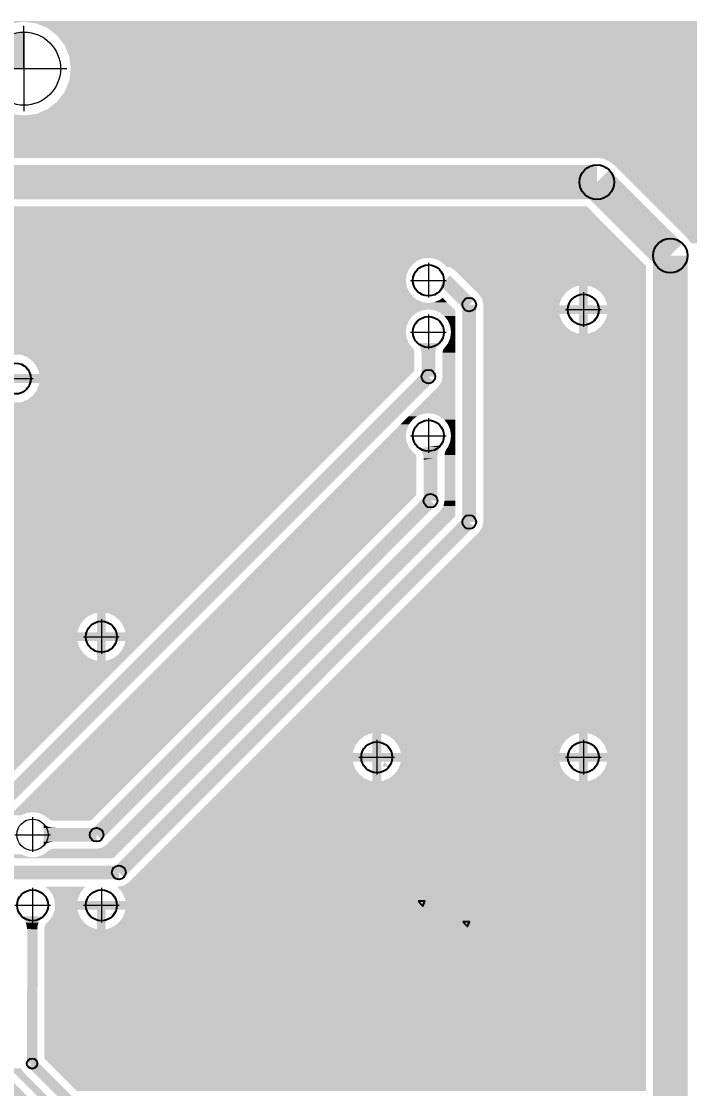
# Model space of a CAD drawing. Header units: millimetres. Extents: x -3633 to 871, y -630 to 261.
# Drawn here: x -1186.4 to -1147.4, y 140.4 to 202.7 of the extents above; entities that cross this region are included whole.
import ezdxf

# ---------------------------------------------------------------- set-up
doc = ezdxf.new("R2010")
doc.units = ezdxf.units.MM
for name, color, linetype in [('DRILL', 7, 'Continuous'), ('DRILL GOST', 7, 'Continuous'), ('TOP_LAYER', 7, 'Continuous'), ('TOP_PASTE', 8, 'Continuous')]:
    doc.layers.add(name, color=color, linetype=linetype)
doc.layers.add('Размерные линии', color=7, linetype='Continuous', lineweight=15)
doc.styles.add('Main', font='isocpeur.ttf', dxfattribs={"height": 3})
doc.dimstyles.new('ISO-25', dxfattribs={"dimtxt": 3, "dimasz": 4, "dimexe": 1.25, "dimexo": 0.625, "dimtad": 1, "dimtoh": 1, "dimtxsty": 'Main', "dimcen": 2.5, "dimadec": 0, "dimazin": 0, "dimtfac": 1, "dimtmove": 0, "dimatfit": 3, "dimfxl": 1, "dimarcsym": 0})

# ---------------------------------------------------------------- blocks, each defined once
blk = doc.blocks.new('ROUND_26')
blk.add_circle((0, 0), 0.0177)
blk = doc.blocks.new('ROUND_3')
blk.add_circle((0, 0), 0.0197)
blk = doc.blocks.new('ROUND_2')
blk.add_circle((0, 0), 0.00787)
blk = doc.blocks.new('ROUND_4')
blk.add_circle((0, 0), 0.00591)
blk = doc.blocks.new('*D87')
at = {"layer": 'Defpoints', "color": 0, "transparency": 16777216}
for p in [(-1309.886, 239.974), (-1309.886, 120.364), (-1089.037, 120.364)]:
    blk.add_point(p, dxfattribs=at)
at = {"layer": 'Размерные линии', "color": 0, "lineweight": -2, "transparency": 16777216}
for p, q in [((-1309.886, 120.989), (-1309.886, 241.224)), ((-1089.037, 120.989), (-1089.037, 241.224)), ((-1093.037, 239.974), (-1305.886, 239.974))]:
    blk.add_line(p, q, dxfattribs=at)
at = {"layer": 'Размерные линии', "color": 0, "transparency": 16777216}
for points in [[(-1305.886, 240.64), (-1305.886, 239.307), (-1309.886, 239.974)], [(-1093.037, 240.64), (-1093.037, 239.307), (-1089.037, 239.974)]]:
    blk.add_solid(points, dxfattribs=at)
at = {"layer": 'Размерные линии', "color": 0, "transparency": 16777216, "insert": (-1199.462, 242.099), "char_height": 3, "attachment_point": 5, "style": 'Main'}
blk.add_mtext('%%C110{\\H0.58x;\\S^ -0,9;}', dxfattribs=at)

msp = doc.modelspace()

# ---------------------------------------------------------------- hatches: boundary and pattern name
h = msp.add_hatch(color=256)
h.dxf.hatch_style = 1
h.paths.add_polyline_path([(-1233.402, 64.09), (-1233.519, 63.803), (-1233.122, 63.808)])
h.paths.add_polyline_path([(-1230.139, 63.76), (-1230.417, 64.053), (-1230.533, 63.76)])
h.paths.add_polyline_path([(-1230.442, 66.506), (-1230.442, 66.487), (-1230.166, 66.209), (-1230.049, 66.487)])
h.paths.add_polyline_path([(-1227.247, 66.234), (-1227.665, 66.234), (-1227.383, 65.951)])
h.paths.add_polyline_path([(-1218.729, 67.018), (-1219.377, 67.717), (-1219.731, 66.985)])
h.paths.add_polyline_path([(-1233.291, 29.039), (-1234.021, 28.374), (-1233.291, 28.031)])
h.paths.add_polyline_path([(-1193.249, 18.254), (-1193.265, 17.863), (-1192.968, 17.984)])
h.paths.add_polyline_path([(-1191.229, 20.274), (-1190.956, 19.993), (-1190.828, 20.289)])
h.paths.add_polyline_path([(-1191.229, 59.689), (-1190.838, 59.682), (-1190.957, 59.982)])
h.paths.add_polyline_path([(-1201.227, 65.626), (-1200.937, 65.918), (-1201.244, 66.022)])
h.paths.add_polyline_path([(-1170.468, 65.638), (-1170.269, 65.852), (-1170.556, 65.857)])
h.paths.add_polyline_path([(-1173.277, 65.453), (-1173.047, 65.647), (-1173.345, 65.663)])
h.paths.add_polyline_path([(-1195.632, 85.942), (-1195.552, 85.721), (-1195.341, 85.931)])
h.paths.add_polyline_path([(-1169.982, 100.828), (-1170.057, 101.05), (-1170.269, 100.83)])
h.paths.add_polyline_path([(-1173.047, 100.578), (-1172.752, 100.574), (-1172.844, 100.792)])
h.paths.add_polyline_path([(-1188.153, 115.26), (-1187.946, 115.477), (-1188.239, 115.477)])
h.paths.add_polyline_path([(-1185.991, 116.135), (-1185.797, 116.358), (-1186.087, 116.358)])
h.paths.add_polyline_path([(-1195.129, 112.223), (-1195.341, 112.013), (-1195.042, 112.005)])
h.paths.add_polyline_path([(-1197.795, 114.758), (-1197.795, 114.467), (-1197.577, 114.683)])
h.paths.add_polyline_path([(-1204.613, 114.467), (-1204.829, 114.258), (-1204.599, 114.17)])
h.paths.add_polyline_path([(-1209.875, 119.434), (-1209.783, 119.217), (-1209.577, 119.43)])
h.paths.add_polyline_path([(-1202.754, 121.81), (-1202.474, 121.935), (-1202.752, 122.208)])
h.paths.add_polyline_path([(-1197.739, 130.105), (-1198.026, 130.376), (-1198.045, 129.979)])
h.paths.add_polyline_path([(-1190.037, 135.321), (-1190.324, 135.202), (-1190.038, 134.921)])
h.paths.add_polyline_path([(-1175.897, 134.921), (-1175.915, 134.532), (-1175.611, 134.647)])
h.paths.add_polyline_path([(-1177.96, 136.646), (-1177.971, 136.253), (-1177.668, 136.38)])
h.paths.add_polyline_path([(-1179.402, 139.71), (-1179.685, 139.972), (-1179.699, 139.582)])
h.paths.add_polyline_path([(-1188.43, 139.972), (-1188.43, 140.387), (-1188.728, 140.225)])
h.paths.add_polyline_path([(-1162.248, 164.521), (-1162.149, 164.016), (-1161.785, 164.373)])
h.paths.add_polyline_path([(-1160.278, 162.686), (-1160.395, 162.98), (-1160.673, 162.699)])
h.paths.add_polyline_path([(-1164.961, 159.184), (-1165.239, 159.467), (-1165.357, 159.178)])
h.paths.add_polyline_path([(-1160.275, 150.145), (-1160.673, 150.145), (-1160.395, 149.864)])
h.paths.add_polyline_path([(-1162.872, 151.339), (-1163.27, 151.336), (-1162.991, 151.053)])
h.paths.add_polyline_path([(-1164.681, 154.413), (-1164.564, 154.698), (-1164.961, 154.696)])
h.paths.add_polyline_path([(-1185.797, 145.657), (-1185.624, 145.48), (-1185.534, 145.676)])
h.paths.add_polyline_path([(-1188.455, 146.769), (-1188.704, 146.769), (-1188.529, 146.594)])
h.paths.add_polyline_path([(-1153.313, 170.77), (-1153.301, 169.77), (-1152.594, 170.463)])
h.paths.add_polyline_path([(-1214.786, 168.798), (-1214.767, 170.779), (-1217.643, 168.105)])
h.paths.add_polyline_path([(-1214.756, 147.746), (-1215.486, 148.04), (-1215.486, 147.043)])
at = {"layer": 'DRILL GOST', "lineweight": 0}
h = msp.add_hatch(color=256, dxfattribs=at)
h.dxf.hatch_style = 1
h.paths.add_polyline_path([(-1188.395, 199.893), (-1186.263, 199.893), (-1186.263, 202.026, 0.414214)])

# ---------------------------------------------------------------- linework, layer by layer
at = {"elevation": 0}
for points in [[(-1163.27, 151.336), (-1162.991, 151.053), (-1162.872, 151.339), (-1163.27, 151.336)], [(-1160.673, 150.145), (-1160.395, 149.864), (-1160.275, 150.145), (-1160.673, 150.145)]]:
    msp.add_lwpolyline(points, dxfattribs=at)
at = {"layer": 'DRILL', "lineweight": 0}
for p, q in [((-1186.263, 202.026), (-1186.263, 197.411)), ((-1186.263, 200.806), (-1186.263, 198.951)), ((-1188.681, 199.893), (-1183.759, 199.893)), ((-1187.162, 199.893), (-1185.343, 199.893)), ((-1186.263, 199.893), (-1184.13, 199.893)), ((-1162.669, 188.562), (-1162.669, 186.54)), ((-1163.711, 187.543), (-1161.628, 187.543)), ((-1153.634, 186.857), (-1153.634, 184.835)), ((-1162.669, 185.552), (-1162.669, 183.53)), ((-1154.675, 185.838), (-1152.592, 185.838)), ((-1163.711, 184.533), (-1161.628, 184.533)), ((-1187.805, 181.822), (-1185.722, 181.822)), ((-1162.669, 179.502), (-1162.669, 177.48)), ((-1163.711, 178.483), (-1161.628, 178.483)), ((-1181.744, 167.782), (-1181.744, 165.761)), ((-1182.786, 166.763), (-1180.703, 166.763)), ((-1165.681, 160.755), (-1165.681, 158.733)), ((-1153.634, 160.755), (-1153.634, 158.733)), ((-1166.723, 159.735), (-1164.64, 159.735)), ((-1154.675, 159.735), (-1152.592, 159.735))]:
    msp.add_line(p, q, dxfattribs=at)
at = {"layer": 'DRILL GOST', "lineweight": 0}
for p, q in [((-1186.263, 199.893), (-1186.263, 202.397)), ((-1185.76, 156.237), (-1185.76, 154.215)), ((-1186.801, 155.218), (-1184.718, 155.218)), ((-1185.76, 152.121), (-1185.76, 150.099)), ((-1181.744, 152.121), (-1181.744, 150.099)), ((-1186.801, 151.102), (-1184.718, 151.102)), ((-1182.786, 151.102), (-1180.703, 151.102))]:
    msp.add_line(p, q, dxfattribs=at)
for centre, radius in [((-1186.263, 199.893), 2.133), ((-1162.669, 187.543), 0.911), ((-1153.634, 185.838), 0.911), ((-1162.669, 184.533), 0.911), ((-1186.764, 181.822), 0.911), ((-1162.669, 178.483), 0.911), ((-1181.744, 166.763), 0.911), ((-1165.681, 159.735), 0.911), ((-1153.634, 159.735), 0.911), ((-1185.76, 155.218), 0.911), ((-1181.744, 151.102), 0.911)]:
    msp.add_circle(centre, radius, dxfattribs=at)
at = {"layer": 'TOP_LAYER', "elevation": 0}
for points, const_width in [([(-1197.807, 193.273), (-1152.845, 193.273)], 2.008), ([(-1152.845, 193.273), (-1148.56, 188.988)], 2.008), ([(-1148.56, 71.383), (-1148.56, 188.988)], 2.008), ([(-1161.7, 187.543), (-1160.29, 186.133)], 0.803), ([(-1160.29, 173.455), (-1160.29, 186.133)], 0.803), ([(-1162.669, 181.931), (-1162.669, 183.887)], 0.803), ([(-1195.123, 149.477), (-1162.669, 181.931)], 0.803), ([(-1162.547, 174.696), (-1162.547, 177.761)], 0.803), ([(-1182.025, 155.218), (-1162.547, 174.696)], 0.803), ([(-1180.728, 153.017), (-1160.29, 173.455)], 0.803), ([(-1185.115, 155.218), (-1182.025, 155.218)], 0.803), ([(-1189.134, 153.017), (-1180.728, 153.017)], 0.803), ([(-1185.79, 141.874), (-1185.76, 150.456)], 0.602), ([(-1185.79, 141.874), (-1169.98, 126.064)], 0.602), ([(-1188.125, 141.605), (-1172.785, 126.266)], 0.602)]:
    msp.add_lwpolyline(points, dxfattribs=dict(at, const_width=const_width))
at = {"layer": 'TOP_LAYER'}
for points in [[(-1163.258, 183.84), (-1163.302, 183.887), (-1162.081, 183.84), (-1162.037, 183.887)], [(-1163.219, 183.787), (-1163.258, 183.84), (-1162.12, 183.787), (-1162.081, 183.84)], [(-1163.184, 183.729), (-1163.219, 183.787), (-1162.155, 183.729), (-1162.12, 183.787)], [(-1163.154, 183.666), (-1163.184, 183.729), (-1162.185, 183.666), (-1162.155, 183.729)], [(-1163.129, 183.598), (-1163.154, 183.666), (-1162.21, 183.598), (-1162.185, 183.666)], [(-1163.108, 183.525), (-1163.129, 183.598), (-1162.231, 183.525), (-1162.21, 183.598)], [(-1163.092, 183.446), (-1163.108, 183.525), (-1162.247, 183.446), (-1162.231, 183.525)], [(-1163.08, 183.363), (-1163.092, 183.446), (-1162.259, 183.363), (-1162.247, 183.446)], [(-1163.073, 183.275), (-1163.08, 183.363), (-1162.265, 183.275), (-1162.259, 183.363)], [(-1163.071, 183.181), (-1163.073, 183.275), (-1162.268, 183.181), (-1162.265, 183.275)], [(-1163.209, 177.758), (-1163.188, 177.761), (-1162.054, 177.758), (-1162.052, 177.761)], [(-1163.159, 177.717), (-1163.209, 177.758), (-1162.069, 177.717), (-1162.054, 177.758)], [(-1163.188, 177.761), (-1162.743, 177.822), (-1162.052, 177.761), (-1162.024, 177.822)], [(-1163.14, 177.696), (-1163.159, 177.717), (-1162.077, 177.696), (-1162.069, 177.717)], [(-1163.115, 177.669), (-1163.14, 177.696), (-1162.085, 177.669), (-1162.077, 177.696)], [(-1163.083, 177.625), (-1163.115, 177.669), (-1162.098, 177.625), (-1162.085, 177.669)], [(-1163.076, 177.616), (-1163.083, 177.625), (-1162.1, 177.616), (-1162.098, 177.625)], [(-1163.042, 177.557), (-1163.076, 177.616), (-1162.114, 177.557), (-1162.1, 177.616)], [(-1163.04, 177.551), (-1163.042, 177.557), (-1162.115, 177.551), (-1162.114, 177.557)], [(-1163.014, 177.492), (-1163.04, 177.551), (-1162.125, 177.492), (-1162.115, 177.551)], [(-1163.007, 177.471), (-1163.014, 177.492), (-1162.129, 177.471), (-1162.125, 177.492)], [(-1162.99, 177.422), (-1163.007, 177.471), (-1162.134, 177.422), (-1162.129, 177.471)], [(-1162.982, 177.387), (-1162.99, 177.422), (-1162.138, 177.387), (-1162.134, 177.422)], [(-1162.972, 177.345), (-1162.982, 177.387), (-1162.14, 177.345), (-1162.138, 177.387)], [(-1162.743, 177.822), (-1162.332, 177.878), (-1162.024, 177.822), (-1161.992, 177.878)], [(-1162.332, 177.878), (-1161.955, 177.929), (-1161.992, 177.878), (-1161.955, 177.929)], [(-1162.959, 177.263), (-1162.972, 177.345), (-1162.143, 177.263), (-1162.14, 177.345)], [(-1162.954, 177.205), (-1162.959, 177.263), (-1162.146, 177.205), (-1162.143, 177.263)], [(-1162.951, 177.175), (-1162.954, 177.205), (-1162.337, 177.175), (-1162.146, 177.205)], [(-1162.949, 177.082), (-1162.951, 177.175), (-1162.949, 177.082), (-1162.337, 177.175)], [(-1185.115, 155.806), (-1185.115, 155.85), (-1185.067, 155.806), (-1185.115, 155.85)], [(-1185.115, 155.767), (-1185.115, 155.806), (-1185.014, 155.767), (-1185.067, 155.806)], [(-1185.115, 155.732), (-1185.115, 155.767), (-1184.956, 155.732), (-1185.014, 155.767)], [(-1185.115, 155.702), (-1185.115, 155.732), (-1184.893, 155.702), (-1184.956, 155.732)], [(-1185.115, 155.677), (-1185.115, 155.702), (-1184.825, 155.677), (-1184.893, 155.702)], [(-1185.115, 155.656), (-1185.115, 155.677), (-1184.752, 155.656), (-1184.825, 155.677)], [(-1185.115, 155.64), (-1185.115, 155.656), (-1184.674, 155.64), (-1184.752, 155.656)], [(-1185.115, 155.629), (-1185.115, 155.64), (-1184.59, 155.629), (-1184.674, 155.64)], [(-1185.115, 155.622), (-1185.115, 155.629), (-1184.502, 155.622), (-1184.59, 155.629)], [(-1185.115, 155.619), (-1185.115, 155.622), (-1184.408, 155.619), (-1184.502, 155.622)], [(-1185.115, 154.816), (-1185.115, 155.619), (-1184.408, 154.816), (-1184.408, 155.619)], [(-1185.115, 154.814), (-1185.115, 154.816), (-1184.502, 154.814), (-1184.408, 154.816)], [(-1185.115, 154.807), (-1185.115, 154.814), (-1184.59, 154.807), (-1184.502, 154.814)], [(-1185.115, 154.795), (-1185.115, 154.807), (-1184.674, 154.795), (-1184.59, 154.807)], [(-1185.115, 154.779), (-1185.115, 154.795), (-1184.752, 154.779), (-1184.674, 154.795)], [(-1185.115, 154.758), (-1185.115, 154.779), (-1184.825, 154.758), (-1184.752, 154.779)], [(-1185.115, 154.733), (-1185.115, 154.758), (-1184.893, 154.733), (-1184.825, 154.758)], [(-1185.115, 154.703), (-1185.115, 154.733), (-1184.956, 154.703), (-1184.893, 154.733)], [(-1185.115, 154.668), (-1185.115, 154.703), (-1185.014, 154.668), (-1184.956, 154.703)], [(-1185.115, 154.629), (-1185.115, 154.668), (-1185.067, 154.629), (-1185.014, 154.668)], [(-1185.115, 154.585), (-1185.115, 154.629), (-1185.115, 154.585), (-1185.067, 154.629)], [(-1186.376, 150.436), (-1186.414, 150.478), (-1185.149, 150.436), (-1186.414, 150.478)], [(-1186.352, 150.409), (-1186.376, 150.436), (-1185.176, 150.409), (-1185.149, 150.436)], [(-1186.323, 150.372), (-1186.352, 150.409), (-1185.214, 150.372), (-1185.176, 150.409)], [(-1186.297, 150.339), (-1186.323, 150.372), (-1185.243, 150.339), (-1185.214, 150.372)], [(-1186.275, 150.306), (-1186.297, 150.339), (-1185.272, 150.306), (-1185.243, 150.339)], [(-1186.249, 150.268), (-1186.275, 150.306), (-1185.301, 150.268), (-1185.272, 150.306)], [(-1186.232, 150.238), (-1186.249, 150.268), (-1185.322, 150.238), (-1185.301, 150.268)], [(-1186.207, 150.194), (-1186.232, 150.238), (-1185.35, 150.194), (-1185.322, 150.238)], [(-1186.195, 150.168), (-1186.207, 150.194), (-1185.367, 150.168), (-1185.35, 150.194)], [(-1186.172, 150.119), (-1186.195, 150.168), (-1185.392, 150.119), (-1185.367, 150.168)], [(-1186.163, 150.095), (-1186.172, 150.119), (-1185.404, 150.095), (-1185.392, 150.119)], [(-1186.143, 150.042), (-1186.163, 150.095), (-1185.426, 150.042), (-1185.404, 150.095)], [(-1186.136, 150.02), (-1186.143, 150.042), (-1185.435, 150.02), (-1185.426, 150.042)], [(-1186.12, 149.964), (-1186.136, 150.02), (-1185.452, 149.964), (-1185.435, 150.02)], [(-1186.116, 149.943), (-1186.12, 149.964), (-1185.458, 149.943), (-1185.452, 149.964)], [(-1186.104, 149.884), (-1186.116, 149.943), (-1185.471, 149.884), (-1185.458, 149.943)], [(-1186.102, 149.864), (-1186.104, 149.884), (-1185.475, 149.864), (-1185.471, 149.884)], [(-1186.094, 149.802), (-1186.102, 149.864), (-1185.483, 149.802), (-1185.475, 149.864)], [(-1186.094, 149.782), (-1186.094, 149.802), (-1185.485, 149.782), (-1185.483, 149.802)], [(-1186.091, 149.719), (-1186.094, 149.782), (-1185.488, 149.719), (-1185.485, 149.782)], [(-1185.489, 149.698), (-1186.091, 149.719), (-1185.489, 149.698), (-1185.488, 149.719)]]:
    msp.add_solid(points, dxfattribs=at)
at = {"layer": 'TOP_PASTE'}
msp.add_circle((-1199.816, 119.572), 110, dxfattribs=at)
for points in [[(-1253.428, 202.627), (-1253.315, 202.674), (-1146.202, 202.627), (-1146.315, 202.674)], [(-1212.661, 202.534), (-1213.369, 202.627), (-1186.97, 202.534), (-1186.263, 202.627)], [(-1185.555, 202.534), (-1186.263, 202.627), (-1145.977, 202.534), (-1146.202, 202.627)], [(-1185.55, 202.532), (-1185.555, 202.534), (-1145.971, 202.532), (-1145.977, 202.534)], [(-1185.513, 202.517), (-1185.55, 202.532), (-1145.857, 202.517), (-1145.971, 202.532)], [(-1184.896, 202.261), (-1185.513, 202.517), (-1126.193, 202.261), (-1126.485, 202.517)], [(-1184.329, 201.826), (-1184.896, 202.261), (-1125.697, 201.826), (-1126.193, 202.261)], [(-1183.895, 201.26), (-1184.329, 201.826), (-1125.05, 201.26), (-1125.697, 201.826)], [(-1183.886, 201.239), (-1183.895, 201.26), (-1125.026, 201.239), (-1125.05, 201.26)], [(-1183.622, 200.601), (-1183.886, 201.239), (-1124.353, 200.601), (-1125.026, 201.239)], [(-1183.529, 199.893), (-1183.622, 200.601), (-1123.608, 199.893), (-1124.353, 200.601)], [(-1183.622, 199.185), (-1183.529, 199.893), (-1122.862, 199.185), (-1123.608, 199.893)], [(-1183.895, 198.526), (-1183.622, 199.185), (-1122.167, 198.526), (-1122.862, 199.185)], [(-1184.896, 197.525), (-1184.329, 197.96), (-1121.167, 197.525), (-1121.589, 197.96)], [(-1184.329, 197.96), (-1184.145, 198.201), (-1121.589, 197.96), (-1121.824, 198.201)], [(-1184.145, 198.201), (-1183.895, 198.526), (-1121.824, 198.201), (-1122.167, 198.526)], [(-1185.555, 197.252), (-1184.896, 197.525), (-1120.901, 197.252), (-1121.167, 197.525)], [(-1278.65, 196.591), (-1278.082, 197.159), (-1120.257, 196.591), (-1120.81, 197.159)], [(-1213.369, 197.159), (-1212.661, 197.252), (-1186.263, 197.159), (-1186.97, 197.252)], [(-1186.263, 197.159), (-1185.555, 197.252), (-1120.81, 197.159), (-1120.901, 197.252)], [(-1269.627, 196.488), (-1270.41, 196.591), (-1130.004, 196.488), (-1129.222, 196.591)], [(-1268.864, 196.283), (-1269.627, 196.488), (-1130.767, 196.283), (-1130.004, 196.488)], [(-1268.135, 195.981), (-1268.864, 196.283), (-1131.497, 195.981), (-1130.767, 196.283)], [(-1267.451, 195.586), (-1268.135, 195.981), (-1132.18, 195.586), (-1131.497, 195.981)], [(-1266.825, 195.106), (-1267.451, 195.586), (-1132.807, 195.106), (-1132.18, 195.586)], [(-1266.41, 194.691), (-1266.825, 195.106), (-1133.222, 194.691), (-1132.807, 195.106)], [(-1152.479, 194.642), (-1152.845, 194.691), (-1133.27, 194.642), (-1133.222, 194.691)], [(-1152.249, 194.547), (-1152.479, 194.642), (-1133.365, 194.547), (-1133.27, 194.642)], [(-1152.137, 194.501), (-1152.249, 194.547), (-1133.401, 194.501), (-1133.365, 194.547)], [(-1151.843, 194.275), (-1152.137, 194.501), (-1133.574, 194.275), (-1133.401, 194.501)], [(-1151.488, 193.921), (-1151.843, 194.275), (-1133.846, 193.921), (-1133.574, 194.275)], [(-1150.805, 193.237), (-1151.488, 193.921), (-1134.241, 193.237), (-1133.846, 193.921)], [(-1150.075, 192.507), (-1150.805, 193.237), (-1134.543, 192.507), (-1134.241, 193.237)], [(-1149.312, 191.745), (-1150.075, 192.507), (-1134.747, 191.745), (-1134.543, 192.507)], [(-1195.852, 191.606), (-1195.656, 191.711), (-1153.183, 191.606), (-1153.288, 191.711)], [(-1195.656, 191.711), (-1195.417, 191.791), (-1153.288, 191.711), (-1153.368, 191.791)], [(-1195.417, 191.791), (-1195.13, 191.841), (-1153.368, 191.791), (-1153.419, 191.841)], [(-1195.13, 191.841), (-1194.865, 191.855), (-1153.419, 191.841), (-1153.433, 191.855)], [(-1148.53, 190.962), (-1149.312, 191.745), (-1134.85, 190.962), (-1134.747, 191.745)], [(-1196.325, 190.883), (-1196.245, 191.122), (-1152.46, 190.883), (-1152.7, 191.122)], [(-1196.245, 191.122), (-1196.14, 191.317), (-1152.7, 191.122), (-1152.895, 191.317)], [(-1196.14, 191.317), (-1196.01, 191.476), (-1152.895, 191.317), (-1153.053, 191.476)], [(-1196.01, 191.476), (-1195.852, 191.606), (-1153.053, 191.476), (-1153.183, 191.606)], [(-1196.39, 190.331), (-1196.376, 190.596), (-1151.909, 190.331), (-1152.174, 190.596)], [(-1196.376, 190.596), (-1196.325, 190.883), (-1152.174, 190.596), (-1152.46, 190.883)], [(-1147.74, 190.172), (-1148.53, 190.962), (-1134.85, 190.172), (-1134.85, 190.962)], [(-1196.39, 188.859), (-1196.39, 190.331), (-1150.436, 188.859), (-1151.909, 190.331)], [(-1147.558, 189.99), (-1147.74, 190.172), (-1134.826, 189.99), (-1134.85, 190.172)], [(-1147.332, 189.696), (-1147.558, 189.99), (-1134.788, 189.696), (-1134.826, 189.99)], [(-1196.39, 188.814), (-1196.39, 188.859), (-1163.01, 188.814), (-1162.669, 188.859)], [(-1196.39, 188.683), (-1196.39, 188.814), (-1163.328, 188.683), (-1163.01, 188.814)], [(-1196.39, 188.473), (-1196.39, 188.683), (-1163.6, 188.473), (-1163.328, 188.683)], [(-1162.329, 188.814), (-1162.669, 188.859), (-1150.391, 188.814), (-1150.436, 188.859)], [(-1162.011, 188.683), (-1162.329, 188.814), (-1150.26, 188.683), (-1150.391, 188.814)], [(-1161.739, 188.473), (-1162.011, 188.683), (-1150.051, 188.473), (-1150.26, 188.683)], [(-1196.39, 188.201), (-1196.39, 188.473), (-1163.809, 188.201), (-1163.6, 188.473)], [(-1196.39, 187.883), (-1196.39, 188.201), (-1163.941, 187.883), (-1163.809, 188.201)], [(-1161.682, 188.4), (-1161.739, 188.473), (-1149.978, 188.4), (-1150.051, 188.473)], [(-1161.644, 188.35), (-1161.682, 188.4), (-1149.978, 188.35), (-1149.978, 188.4)], [(-1161.386, 188.299), (-1161.644, 188.35), (-1149.978, 188.299), (-1149.978, 188.35)], [(-1161.121, 188.122), (-1161.386, 188.299), (-1149.978, 188.122), (-1149.978, 188.299)], [(-1160.229, 187.23), (-1161.121, 188.122), (-1149.978, 187.23), (-1149.978, 188.122)], [(-1196.39, 187.543), (-1196.39, 187.883), (-1163.986, 187.543), (-1163.941, 187.883)], [(-1196.39, 187.202), (-1196.39, 187.543), (-1163.941, 187.202), (-1163.986, 187.543)], [(-1196.39, 186.884), (-1196.39, 187.202), (-1163.809, 186.884), (-1163.941, 187.202)], [(-1196.39, 186.612), (-1196.39, 186.884), (-1163.6, 186.612), (-1163.809, 186.884)], [(-1160.214, 187.215), (-1160.229, 187.23), (-1154.003, 187.215), (-1153.889, 187.23)], [(-1160.072, 187.073), (-1160.214, 187.215), (-1154.347, 187.073), (-1154.003, 187.215)], [(-1159.845, 186.846), (-1160.072, 187.073), (-1154.642, 186.846), (-1154.347, 187.073)], [(-1159.711, 186.712), (-1159.845, 186.846), (-1154.745, 186.712), (-1154.642, 186.846)], [(-1153.889, 186.093), (-1153.889, 187.23), (-1153.379, 186.093), (-1153.379, 187.23)], [(-1153.265, 187.215), (-1153.379, 187.23), (-1149.978, 187.215), (-1149.978, 187.23)], [(-1152.921, 187.073), (-1153.265, 187.215), (-1149.978, 187.073), (-1149.978, 187.215)], [(-1152.626, 186.846), (-1152.921, 187.073), (-1149.978, 186.846), (-1149.978, 187.073)], [(-1152.399, 186.551), (-1152.626, 186.846), (-1149.978, 186.551), (-1149.978, 186.846)], [(-1196.39, 186.403), (-1196.39, 186.612), (-1163.328, 186.403), (-1163.6, 186.612)], [(-1196.39, 186.271), (-1196.39, 186.403), (-1163.01, 186.271), (-1163.328, 186.403)], [(-1196.39, 186.226), (-1196.39, 186.271), (-1162.669, 186.226), (-1163.01, 186.271)], [(-1196.39, 185.849), (-1196.39, 186.226), (-1161.164, 185.849), (-1161.541, 186.226)], [(-1162.669, 186.226), (-1162.329, 186.271), (-1161.541, 186.226), (-1161.586, 186.271)], [(-1162.329, 186.271), (-1162.011, 186.403), (-1161.586, 186.271), (-1161.718, 186.403)], [(-1162.011, 186.403), (-1161.845, 186.53), (-1161.718, 186.403), (-1161.845, 186.53)], [(-1159.603, 186.551), (-1159.711, 186.712), (-1154.869, 186.551), (-1154.745, 186.712)], [(-1159.533, 186.446), (-1159.603, 186.551), (-1154.912, 186.446), (-1154.869, 186.551)], [(-1159.486, 186.207), (-1159.533, 186.446), (-1155.011, 186.207), (-1154.912, 186.446)], [(-1159.471, 186.133), (-1159.486, 186.207), (-1155.021, 186.133), (-1155.011, 186.207)], [(-1159.471, 186.093), (-1159.471, 186.133), (-1155.026, 186.093), (-1155.021, 186.133)], [(-1152.257, 186.207), (-1152.399, 186.551), (-1149.978, 186.207), (-1149.978, 186.551)], [(-1152.242, 186.093), (-1152.257, 186.207), (-1149.978, 186.093), (-1149.978, 186.207)], [(-1196.39, 185.804), (-1196.39, 185.849), (-1163.01, 185.804), (-1162.669, 185.849)], [(-1196.39, 185.673), (-1196.39, 185.804), (-1163.328, 185.673), (-1163.01, 185.804)], [(-1196.39, 185.464), (-1196.39, 185.673), (-1163.6, 185.464), (-1163.328, 185.673)], [(-1162.329, 185.804), (-1162.669, 185.849), (-1161.119, 185.804), (-1161.164, 185.849)], [(-1162.303, 185.794), (-1162.329, 185.804), (-1161.109, 185.794), (-1161.119, 185.804)], [(-1162.011, 185.673), (-1162.303, 185.794), (-1161.109, 185.673), (-1161.109, 185.794)], [(-1161.739, 185.464), (-1162.011, 185.673), (-1161.109, 185.464), (-1161.109, 185.673)], [(-1159.471, 185.583), (-1159.471, 186.093), (-1149.978, 185.583), (-1149.978, 186.093)], [(-1159.471, 185.469), (-1159.471, 185.583), (-1155.011, 185.469), (-1155.026, 185.583)], [(-1153.889, 184.446), (-1153.889, 185.583), (-1153.379, 184.446), (-1153.379, 185.583)], [(-1152.257, 185.469), (-1152.242, 185.583), (-1149.978, 185.469), (-1149.978, 185.583)], [(-1196.39, 185.227), (-1196.39, 185.464), (-1163.781, 185.227), (-1163.6, 185.464)], [(-1193.265, 185.192), (-1193.536, 185.227), (-1163.809, 185.192), (-1163.781, 185.227)], [(-1193.263, 185.191), (-1193.265, 185.192), (-1163.809, 185.191), (-1163.809, 185.192)], [(-1192.775, 184.988), (-1193.263, 185.191), (-1163.893, 184.988), (-1163.809, 185.191)], [(-1192.625, 184.873), (-1192.775, 184.988), (-1163.941, 184.873), (-1163.893, 184.988)], [(-1192.354, 184.665), (-1192.625, 184.873), (-1163.968, 184.665), (-1163.941, 184.873)], [(-1161.529, 185.191), (-1161.739, 185.464), (-1161.109, 185.191), (-1161.109, 185.464)], [(-1161.398, 184.873), (-1161.529, 185.191), (-1161.109, 184.873), (-1161.109, 185.191)], [(-1161.353, 184.533), (-1161.398, 184.873), (-1161.109, 184.533), (-1161.109, 184.873)], [(-1159.471, 185.125), (-1159.471, 185.469), (-1154.869, 185.125), (-1155.011, 185.469)], [(-1159.471, 184.83), (-1159.471, 185.125), (-1154.642, 184.83), (-1154.869, 185.125)], [(-1152.626, 184.83), (-1152.399, 185.125), (-1149.978, 184.83), (-1149.978, 185.125)], [(-1152.399, 185.125), (-1152.257, 185.469), (-1149.978, 185.125), (-1149.978, 185.469)], [(-1192.252, 184.533), (-1192.354, 184.665), (-1163.986, 184.533), (-1163.968, 184.665)], [(-1192.031, 184.244), (-1192.252, 184.533), (-1163.948, 184.244), (-1163.986, 184.533)], [(-1192.009, 184.192), (-1192.031, 184.244), (-1163.941, 184.192), (-1163.948, 184.244)], [(-1161.398, 184.192), (-1161.353, 184.533), (-1161.109, 184.192), (-1161.109, 184.533)], [(-1159.471, 184.603), (-1159.471, 184.83), (-1154.347, 184.603), (-1154.642, 184.83)], [(-1159.471, 184.461), (-1159.471, 184.603), (-1154.003, 184.461), (-1154.347, 184.603)], [(-1159.471, 184.446), (-1159.471, 184.461), (-1153.889, 184.446), (-1154.003, 184.461)], [(-1159.471, 173.455), (-1159.471, 184.446), (-1149.978, 173.455), (-1149.978, 184.446)], [(-1153.379, 184.446), (-1153.265, 184.461), (-1149.978, 184.446), (-1149.978, 184.461)], [(-1153.265, 184.461), (-1152.921, 184.603), (-1149.978, 184.461), (-1149.978, 184.603)], [(-1152.921, 184.603), (-1152.626, 184.83), (-1149.978, 184.603), (-1149.978, 184.83)], [(-1191.877, 183.875), (-1192.009, 184.192), (-1163.809, 183.875), (-1163.941, 184.192)], [(-1191.827, 183.754), (-1191.877, 183.875), (-1163.717, 183.754), (-1163.809, 183.875)], [(-1191.807, 183.602), (-1191.827, 183.754), (-1163.6, 183.602), (-1163.717, 183.754)], [(-1161.739, 183.602), (-1161.529, 183.875), (-1161.109, 183.602), (-1161.109, 183.875)], [(-1161.529, 183.875), (-1161.398, 184.192), (-1161.109, 183.875), (-1161.109, 184.192)], [(-1195.915, 183.47), (-1195.917, 183.483), (-1163.518, 183.47), (-1163.523, 183.483)], [(-1195.909, 183.427), (-1195.915, 183.47), (-1163.506, 183.427), (-1163.518, 183.47)], [(-1195.903, 183.377), (-1195.909, 183.427), (-1163.495, 183.377), (-1163.506, 183.427)], [(-1195.896, 183.325), (-1195.903, 183.377), (-1163.488, 183.325), (-1163.495, 183.377)], [(-1195.883, 183.228), (-1195.896, 183.325), (-1163.488, 183.228), (-1163.488, 183.325)], [(-1195.885, 183.214), (-1195.883, 183.228), (-1163.488, 183.214), (-1163.488, 183.228)], [(-1191.806, 183.59), (-1191.807, 183.602), (-1163.584, 183.59), (-1163.6, 183.602)], [(-1191.804, 183.578), (-1191.806, 183.59), (-1163.574, 183.578), (-1163.584, 183.59)], [(-1191.802, 183.559), (-1191.804, 183.578), (-1163.56, 183.559), (-1163.574, 183.578)], [(-1191.799, 183.535), (-1191.802, 183.559), (-1163.545, 183.535), (-1163.56, 183.559)], [(-1191.795, 183.506), (-1191.799, 183.535), (-1163.531, 183.506), (-1163.545, 183.535)], [(-1191.792, 183.483), (-1191.795, 183.506), (-1163.523, 183.483), (-1163.531, 183.506)], [(-1186.395, 183.199), (-1186.509, 183.214), (-1163.488, 183.199), (-1163.488, 183.214)], [(-1186.051, 183.057), (-1186.395, 183.199), (-1163.488, 183.057), (-1163.488, 183.199)], [(-1185.756, 182.83), (-1186.051, 183.057), (-1163.488, 182.83), (-1163.488, 183.057)], [(-1161.85, 183.325), (-1161.843, 183.377), (-1161.109, 183.325), (-1161.109, 183.377)], [(-1161.85, 181.931), (-1161.85, 183.325), (-1161.109, 181.931), (-1161.109, 183.325)], [(-1161.843, 183.377), (-1161.833, 183.427), (-1161.109, 183.377), (-1161.109, 183.427)], [(-1161.833, 183.427), (-1161.821, 183.47), (-1161.109, 183.427), (-1161.109, 183.47)], [(-1161.821, 183.47), (-1161.807, 183.506), (-1161.109, 183.47), (-1161.109, 183.506)], [(-1161.807, 183.506), (-1161.793, 183.535), (-1161.109, 183.506), (-1161.109, 183.535)], [(-1161.793, 183.535), (-1161.779, 183.559), (-1161.109, 183.535), (-1161.109, 183.559)], [(-1161.779, 183.559), (-1161.765, 183.578), (-1161.109, 183.559), (-1161.109, 183.578)], [(-1161.765, 183.578), (-1161.754, 183.59), (-1161.109, 183.578), (-1161.109, 183.59)], [(-1161.754, 183.59), (-1161.739, 183.602), (-1161.109, 183.59), (-1161.109, 183.602)], [(-1185.529, 182.535), (-1185.756, 182.83), (-1163.488, 182.535), (-1163.488, 182.83)], [(-1185.419, 182.27), (-1185.529, 182.535), (-1163.488, 182.27), (-1163.488, 182.535)], [(-1192.644, 181.567), (-1192.354, 181.79), (-1164.191, 181.567), (-1163.968, 181.79)], [(-1192.354, 181.79), (-1192.133, 182.077), (-1163.968, 181.79), (-1163.681, 182.077)], [(-1185.387, 182.191), (-1185.419, 182.27), (-1163.567, 182.191), (-1163.488, 182.27)], [(-1185.372, 182.077), (-1185.387, 182.191), (-1163.681, 182.077), (-1163.567, 182.191)], [(-1161.913, 181.617), (-1161.85, 181.931), (-1161.109, 181.617), (-1161.109, 181.931)], [(-1185.529, 181.109), (-1185.387, 181.453), (-1164.649, 181.109), (-1164.305, 181.453)], [(-1185.387, 181.453), (-1185.372, 181.567), (-1164.305, 181.453), (-1164.191, 181.567)], [(-1163.643, 179.799), (-1162.09, 181.352), (-1161.109, 179.799), (-1161.109, 181.352)], [(-1162.09, 181.352), (-1161.913, 181.617), (-1161.109, 181.352), (-1161.109, 181.617)], [(-1186.395, 180.445), (-1186.051, 180.587), (-1165.313, 180.445), (-1165.171, 180.587)], [(-1186.051, 180.587), (-1185.756, 180.814), (-1165.171, 180.587), (-1164.944, 180.814)], [(-1185.756, 180.814), (-1185.529, 181.109), (-1164.944, 180.814), (-1164.649, 181.109)], [(-1199.098, 168.155), (-1199.098, 180.43), (-1177.603, 168.155), (-1165.328, 180.43)], [(-1186.509, 180.43), (-1186.395, 180.445), (-1165.328, 180.43), (-1165.313, 180.445)], [(-1164.301, 179.141), (-1164.028, 179.414), (-1163.809, 179.141), (-1163.6, 179.414)], [(-1164.028, 179.414), (-1163.819, 179.623), (-1163.6, 179.414), (-1163.328, 179.623)], [(-1163.819, 179.623), (-1163.688, 179.755), (-1163.328, 179.623), (-1163.01, 179.755)], [(-1163.688, 179.755), (-1163.643, 179.799), (-1163.01, 179.755), (-1162.669, 179.799)], [(-1162.329, 179.755), (-1162.669, 179.799), (-1161.109, 179.755), (-1161.109, 179.799)], [(-1162.011, 179.623), (-1162.329, 179.755), (-1161.109, 179.623), (-1161.109, 179.755)], [(-1161.739, 179.414), (-1162.011, 179.623), (-1161.109, 179.414), (-1161.109, 179.623)], [(-1161.529, 179.141), (-1161.739, 179.414), (-1161.109, 179.141), (-1161.109, 179.414)], [(-1164.959, 178.483), (-1164.618, 178.824), (-1163.986, 178.483), (-1163.941, 178.824)], [(-1164.618, 178.824), (-1164.301, 179.141), (-1163.941, 178.824), (-1163.809, 179.141)], [(-1161.398, 178.824), (-1161.529, 179.141), (-1161.109, 178.824), (-1161.109, 179.141)], [(-1161.353, 178.483), (-1161.398, 178.824), (-1161.109, 178.483), (-1161.109, 178.824)], [(-1165.617, 177.825), (-1165.3, 178.142), (-1163.809, 177.825), (-1163.941, 178.142)], [(-1165.3, 178.142), (-1164.959, 178.483), (-1163.941, 178.142), (-1163.986, 178.483)], [(-1161.529, 177.825), (-1161.398, 178.142), (-1161.109, 177.825), (-1161.109, 178.142)], [(-1161.398, 178.142), (-1161.353, 178.483), (-1161.109, 178.142), (-1161.109, 178.483)], [(-1166.07, 177.372), (-1166.05, 177.392), (-1163.408, 177.372), (-1163.42, 177.392)], [(-1166.05, 177.392), (-1166.035, 177.408), (-1163.42, 177.392), (-1163.431, 177.408)], [(-1166.035, 177.408), (-1166.023, 177.419), (-1163.431, 177.408), (-1163.442, 177.419)], [(-1166.023, 177.419), (-1165.997, 177.445), (-1163.442, 177.419), (-1163.473, 177.445)], [(-1165.997, 177.445), (-1165.973, 177.469), (-1163.473, 177.445), (-1163.492, 177.469)], [(-1165.973, 177.469), (-1165.89, 177.552), (-1163.492, 177.469), (-1163.6, 177.552)], [(-1165.89, 177.552), (-1165.617, 177.825), (-1163.6, 177.552), (-1163.809, 177.825)], [(-1161.728, 177.366), (-1161.723, 177.414), (-1161.109, 177.366), (-1161.109, 177.414)], [(-1161.723, 177.414), (-1161.713, 177.471), (-1161.109, 177.414), (-1161.109, 177.471)], [(-1161.713, 177.471), (-1161.702, 177.521), (-1161.109, 177.471), (-1161.109, 177.521)], [(-1161.702, 177.521), (-1161.689, 177.564), (-1161.109, 177.521), (-1161.109, 177.564)], [(-1161.689, 177.564), (-1161.675, 177.601), (-1161.109, 177.564), (-1161.109, 177.601)], [(-1161.675, 177.601), (-1161.661, 177.632), (-1161.109, 177.601), (-1161.109, 177.632)], [(-1161.661, 177.632), (-1161.646, 177.657), (-1161.109, 177.632), (-1161.109, 177.657)], [(-1161.646, 177.657), (-1161.621, 177.694), (-1161.109, 177.657), (-1161.109, 177.694)], [(-1161.621, 177.694), (-1161.608, 177.723), (-1161.109, 177.694), (-1161.109, 177.723)], [(-1161.608, 177.723), (-1161.529, 177.825), (-1161.109, 177.723), (-1161.109, 177.825)], [(-1168.407, 175.035), (-1166.227, 177.215), (-1163.366, 175.035), (-1163.366, 177.215)], [(-1166.227, 177.215), (-1166.176, 177.266), (-1163.366, 177.215), (-1163.374, 177.266)], [(-1166.176, 177.266), (-1166.133, 177.31), (-1163.374, 177.266), (-1163.385, 177.31)], [(-1166.133, 177.31), (-1166.097, 177.345), (-1163.385, 177.31), (-1163.396, 177.345)], [(-1166.097, 177.345), (-1166.07, 177.372), (-1163.396, 177.345), (-1163.408, 177.372)], [(-1161.728, 174.696), (-1161.728, 177.366), (-1161.109, 174.696), (-1161.109, 177.366)], [(-1186.908, 156.534), (-1168.407, 175.035), (-1181.867, 156.534), (-1163.366, 175.035)], [(-1161.968, 174.117), (-1161.791, 174.382), (-1161.109, 174.117), (-1161.109, 174.382)], [(-1161.791, 174.382), (-1161.728, 174.696), (-1161.109, 174.382), (-1161.109, 174.696)], [(-1181.446, 154.639), (-1162.29, 173.795), (-1180.265, 154.639), (-1161.109, 173.795)], [(-1162.29, 173.795), (-1161.968, 174.117), (-1161.109, 173.795), (-1161.109, 174.117)], [(-1159.711, 172.876), (-1159.533, 173.142), (-1149.978, 172.876), (-1149.978, 173.142)], [(-1159.533, 173.142), (-1159.471, 173.455), (-1149.978, 173.142), (-1149.978, 173.455)], [(-1171.46, 161.128), (-1159.711, 172.876), (-1149.978, 161.128), (-1149.978, 172.876)], [(-1199.098, 168.14), (-1199.098, 168.155), (-1182.113, 168.14), (-1181.999, 168.155)], [(-1199.098, 167.998), (-1199.098, 168.14), (-1182.457, 167.998), (-1182.113, 168.14)], [(-1181.999, 167.018), (-1181.999, 168.155), (-1181.489, 167.018), (-1181.489, 168.155)], [(-1181.375, 168.14), (-1181.489, 168.155), (-1177.618, 168.14), (-1177.603, 168.155)], [(-1181.031, 167.998), (-1181.375, 168.14), (-1177.761, 167.998), (-1177.618, 168.14)], [(-1199.098, 167.771), (-1199.098, 167.998), (-1182.752, 167.771), (-1182.457, 167.998)], [(-1199.098, 167.476), (-1199.098, 167.771), (-1182.979, 167.476), (-1182.752, 167.771)], [(-1199.098, 167.132), (-1199.098, 167.476), (-1183.121, 167.132), (-1182.979, 167.476)], [(-1180.736, 167.771), (-1181.031, 167.998), (-1177.987, 167.771), (-1177.761, 167.998)], [(-1180.509, 167.476), (-1180.736, 167.771), (-1178.282, 167.476), (-1177.987, 167.771)], [(-1180.367, 167.132), (-1180.509, 167.476), (-1178.626, 167.132), (-1178.282, 167.476)], [(-1199.098, 167.018), (-1199.098, 167.132), (-1183.136, 167.018), (-1183.121, 167.132)], [(-1199.098, 166.508), (-1199.098, 167.018), (-1179.25, 166.508), (-1178.74, 167.018)], [(-1180.352, 167.018), (-1180.367, 167.132), (-1178.74, 167.018), (-1178.626, 167.132)], [(-1199.098, 166.394), (-1199.098, 166.508), (-1183.121, 166.394), (-1183.136, 166.508)], [(-1199.098, 166.05), (-1199.098, 166.394), (-1182.979, 166.05), (-1183.121, 166.394)], [(-1181.999, 165.371), (-1181.999, 166.508), (-1181.489, 165.371), (-1181.489, 166.508)], [(-1180.509, 166.05), (-1180.367, 166.394), (-1179.708, 166.05), (-1179.364, 166.394)], [(-1180.367, 166.394), (-1180.352, 166.508), (-1179.364, 166.394), (-1179.25, 166.508)], [(-1199.098, 165.755), (-1199.098, 166.05), (-1182.752, 165.755), (-1182.979, 166.05)], [(-1199.098, 165.528), (-1199.098, 165.755), (-1182.457, 165.528), (-1182.752, 165.755)], [(-1181.031, 165.528), (-1180.736, 165.755), (-1180.23, 165.528), (-1180.003, 165.755)], [(-1180.736, 165.755), (-1180.509, 166.05), (-1180.003, 165.755), (-1179.708, 166.05)], [(-1199.098, 165.386), (-1199.098, 165.528), (-1182.113, 165.386), (-1182.457, 165.528)], [(-1199.098, 165.371), (-1199.098, 165.386), (-1181.999, 165.371), (-1182.113, 165.386)], [(-1199.098, 158.442), (-1199.098, 165.371), (-1187.317, 158.442), (-1180.387, 165.371)], [(-1181.489, 165.371), (-1181.375, 165.386), (-1180.387, 165.371), (-1180.372, 165.386)], [(-1181.375, 165.386), (-1181.031, 165.528), (-1180.372, 165.386), (-1180.23, 165.528)], [(-1172.139, 160.448), (-1171.844, 160.744), (-1166.916, 160.448), (-1166.689, 160.744)], [(-1171.844, 160.744), (-1171.617, 160.97), (-1166.689, 160.744), (-1166.394, 160.97)], [(-1171.617, 160.97), (-1171.475, 161.113), (-1166.394, 160.97), (-1166.05, 161.113)], [(-1171.475, 161.113), (-1171.46, 161.128), (-1166.05, 161.113), (-1165.936, 161.128)], [(-1165.936, 159.99), (-1165.936, 161.128), (-1165.426, 159.99), (-1165.426, 161.128)], [(-1165.312, 161.113), (-1165.426, 161.128), (-1154.003, 161.113), (-1153.889, 161.128)], [(-1164.968, 160.97), (-1165.312, 161.113), (-1154.347, 160.97), (-1154.003, 161.113)], [(-1164.673, 160.744), (-1164.968, 160.97), (-1154.642, 160.744), (-1154.347, 160.97)], [(-1164.446, 160.448), (-1164.673, 160.744), (-1154.869, 160.448), (-1154.642, 160.744)], [(-1153.889, 159.99), (-1153.889, 161.128), (-1153.379, 159.99), (-1153.379, 161.128)], [(-1153.265, 161.113), (-1153.379, 161.128), (-1149.978, 161.113), (-1149.978, 161.128)], [(-1152.921, 160.97), (-1153.265, 161.113), (-1149.978, 160.97), (-1149.978, 161.113)], [(-1152.626, 160.744), (-1152.921, 160.97), (-1149.978, 160.744), (-1149.978, 160.97)], [(-1152.399, 160.448), (-1152.626, 160.744), (-1149.978, 160.448), (-1149.978, 160.744)], [(-1173.107, 159.48), (-1172.597, 159.99), (-1149.978, 159.48), (-1149.978, 159.99)], [(-1172.597, 159.99), (-1172.483, 160.104), (-1167.073, 159.99), (-1167.058, 160.104)], [(-1172.483, 160.104), (-1172.139, 160.448), (-1167.058, 160.104), (-1166.916, 160.448)], [(-1164.304, 160.104), (-1164.446, 160.448), (-1155.011, 160.104), (-1154.869, 160.448)], [(-1164.289, 159.99), (-1164.304, 160.104), (-1155.026, 159.99), (-1155.011, 160.104)], [(-1152.257, 160.104), (-1152.399, 160.448), (-1149.978, 160.104), (-1149.978, 160.448)], [(-1152.242, 159.99), (-1152.257, 160.104), (-1149.978, 159.99), (-1149.978, 160.104)], [(-1173.565, 159.023), (-1173.221, 159.366), (-1166.916, 159.023), (-1167.058, 159.366)], [(-1173.221, 159.366), (-1173.107, 159.48), (-1167.058, 159.366), (-1167.073, 159.48)], [(-1165.936, 158.343), (-1165.936, 159.48), (-1165.426, 158.343), (-1165.426, 159.48)], [(-1164.446, 159.023), (-1164.304, 159.366), (-1154.869, 159.023), (-1155.011, 159.366)], [(-1164.304, 159.366), (-1164.289, 159.48), (-1155.011, 159.366), (-1155.026, 159.48)], [(-1153.889, 158.343), (-1153.889, 159.48), (-1153.379, 158.343), (-1153.379, 159.48)], [(-1152.399, 159.023), (-1152.257, 159.366), (-1149.978, 159.023), (-1149.978, 159.366)], [(-1152.257, 159.366), (-1152.242, 159.48), (-1149.978, 159.366), (-1149.978, 159.48)], [(-1174.087, 158.501), (-1173.86, 158.727), (-1166.394, 158.501), (-1166.689, 158.727)], [(-1173.86, 158.727), (-1173.565, 159.023), (-1166.689, 158.727), (-1166.916, 159.023)], [(-1164.968, 158.501), (-1164.673, 158.727), (-1154.347, 158.501), (-1154.642, 158.727)], [(-1164.673, 158.727), (-1164.446, 159.023), (-1154.642, 158.727), (-1154.869, 159.023)], [(-1152.921, 158.501), (-1152.626, 158.727), (-1149.978, 158.501), (-1149.978, 158.727)], [(-1152.626, 158.727), (-1152.399, 159.023), (-1149.978, 158.727), (-1149.978, 159.023)], [(-1180.149, 152.438), (-1174.244, 158.343), (-1149.978, 152.438), (-1149.978, 158.343)], [(-1174.244, 158.343), (-1174.229, 158.358), (-1165.936, 158.343), (-1166.05, 158.358)], [(-1174.229, 158.358), (-1174.087, 158.501), (-1166.05, 158.358), (-1166.394, 158.501)], [(-1165.426, 158.343), (-1165.312, 158.358), (-1153.889, 158.343), (-1154.003, 158.358)], [(-1165.312, 158.358), (-1164.968, 158.501), (-1154.003, 158.358), (-1154.347, 158.501)], [(-1153.379, 158.343), (-1153.265, 158.358), (-1149.978, 158.343), (-1149.978, 158.358)], [(-1153.265, 158.358), (-1152.921, 158.501), (-1149.978, 158.358), (-1149.978, 158.501)], [(-1187.084, 156.358), (-1186.953, 156.489), (-1186.418, 156.358), (-1186.101, 156.489)], [(-1186.953, 156.489), (-1186.908, 156.534), (-1186.101, 156.489), (-1185.76, 156.534)], [(-1185.419, 156.489), (-1185.76, 156.534), (-1181.912, 156.489), (-1181.867, 156.534)], [(-1185.102, 156.358), (-1185.419, 156.489), (-1182.043, 156.358), (-1181.912, 156.489)], [(-1184.829, 156.149), (-1185.102, 156.358), (-1182.253, 156.149), (-1182.043, 156.358)], [(-1184.817, 156.133), (-1184.829, 156.149), (-1182.268, 156.133), (-1182.253, 156.149)], [(-1184.806, 156.122), (-1184.817, 156.133), (-1182.279, 156.122), (-1182.268, 156.133)], [(-1184.786, 156.108), (-1184.806, 156.122), (-1182.293, 156.108), (-1182.279, 156.122)], [(-1184.762, 156.094), (-1184.786, 156.108), (-1182.307, 156.094), (-1182.293, 156.108)], [(-1184.733, 156.08), (-1184.762, 156.094), (-1182.321, 156.08), (-1182.307, 156.094)], [(-1184.697, 156.066), (-1184.733, 156.08), (-1182.335, 156.066), (-1182.321, 156.08)], [(-1184.654, 156.054), (-1184.697, 156.066), (-1182.347, 156.054), (-1182.335, 156.066)], [(-1184.604, 156.044), (-1184.654, 156.054), (-1182.357, 156.044), (-1182.347, 156.054)], [(-1184.552, 156.037), (-1184.604, 156.044), (-1182.364, 156.037), (-1182.357, 156.044)], [(-1184.733, 154.356), (-1184.697, 154.369), (-1180.548, 154.356), (-1180.534, 154.369)], [(-1184.697, 154.369), (-1184.654, 154.381), (-1180.534, 154.369), (-1180.522, 154.381)], [(-1184.654, 154.381), (-1184.604, 154.392), (-1180.522, 154.381), (-1180.512, 154.392)], [(-1184.604, 154.392), (-1184.552, 154.399), (-1180.512, 154.392), (-1180.505, 154.399)], [(-1184.552, 154.399), (-1184.552, 154.399), (-1182.025, 154.399), (-1184.552, 154.399)], [(-1182.025, 154.399), (-1181.712, 154.461), (-1180.505, 154.399), (-1180.442, 154.461)], [(-1181.712, 154.461), (-1181.446, 154.639), (-1180.442, 154.461), (-1180.265, 154.639)], [(-1189.606, 153.836), (-1189.541, 153.901), (-1181.067, 153.836), (-1181.002, 153.901)], [(-1189.541, 153.901), (-1189.496, 153.946), (-1185.76, 153.901), (-1186.101, 153.946)], [(-1189.496, 153.946), (-1189.364, 154.078), (-1186.101, 153.946), (-1186.418, 154.078)], [(-1189.133, 153.836), (-1189.134, 153.836), (-1181.068, 153.836), (-1181.067, 153.836)], [(-1185.76, 153.901), (-1185.419, 153.946), (-1181.002, 153.901), (-1180.957, 153.946)], [(-1185.419, 153.946), (-1185.102, 154.078), (-1180.957, 153.946), (-1180.826, 154.078)], [(-1185.102, 154.078), (-1184.829, 154.287), (-1180.826, 154.078), (-1180.617, 154.287)], [(-1184.829, 154.287), (-1184.817, 154.303), (-1180.617, 154.287), (-1180.601, 154.303)], [(-1184.817, 154.303), (-1184.806, 154.313), (-1180.601, 154.303), (-1180.59, 154.313)], [(-1184.806, 154.313), (-1184.786, 154.327), (-1180.59, 154.313), (-1180.576, 154.327)], [(-1184.786, 154.327), (-1184.763, 154.342), (-1180.576, 154.327), (-1180.562, 154.342)], [(-1184.763, 154.342), (-1184.733, 154.356), (-1180.562, 154.342), (-1180.548, 154.356)], [(-1184.93, 152.11), (-1185.045, 152.198), (-1182.752, 152.11), (-1182.637, 152.198)], [(-1184.829, 152.032), (-1184.93, 152.11), (-1182.812, 152.032), (-1182.752, 152.11)], [(-1184.662, 151.814), (-1184.829, 152.032), (-1182.979, 151.814), (-1182.812, 152.032)], [(-1180.736, 152.11), (-1180.851, 152.198), (-1149.978, 152.11), (-1149.978, 152.198)], [(-1180.851, 152.198), (-1180.851, 152.198), (-1180.728, 152.198), (-1180.851, 152.198)], [(-1180.509, 151.814), (-1180.736, 152.11), (-1149.978, 151.814), (-1149.978, 152.11)], [(-1180.728, 152.198), (-1180.415, 152.261), (-1149.978, 152.198), (-1149.978, 152.261)], [(-1180.415, 152.261), (-1180.149, 152.438), (-1149.978, 152.261), (-1149.978, 152.438)], [(-1184.62, 151.76), (-1184.662, 151.814), (-1183.002, 151.76), (-1182.979, 151.814)], [(-1184.5, 151.471), (-1184.62, 151.76), (-1183.121, 151.471), (-1183.002, 151.76)], [(-1184.488, 151.442), (-1184.5, 151.471), (-1183.125, 151.442), (-1183.121, 151.471)], [(-1184.477, 151.357), (-1184.488, 151.442), (-1183.136, 151.357), (-1183.125, 151.442)], [(-1184.444, 151.102), (-1184.477, 151.357), (-1149.978, 151.102), (-1149.978, 151.357)], [(-1180.367, 151.471), (-1180.509, 151.814), (-1149.978, 151.471), (-1149.978, 151.814)], [(-1180.352, 151.357), (-1180.367, 151.471), (-1149.978, 151.357), (-1149.978, 151.471)], [(-1184.62, 150.443), (-1184.5, 150.733), (-1183.002, 150.443), (-1183.121, 150.733)], [(-1184.5, 150.733), (-1184.488, 150.761), (-1183.121, 150.733), (-1183.125, 150.761)], [(-1184.488, 150.761), (-1184.477, 150.847), (-1183.125, 150.761), (-1183.136, 150.847)], [(-1184.477, 150.847), (-1184.444, 151.102), (-1149.978, 150.847), (-1149.978, 151.102)], [(-1181.999, 149.709), (-1181.999, 150.847), (-1181.489, 149.709), (-1181.489, 150.847)], [(-1180.509, 150.389), (-1180.367, 150.733), (-1149.978, 150.389), (-1149.978, 150.733)], [(-1180.367, 150.733), (-1180.352, 150.847), (-1149.978, 150.733), (-1149.978, 150.847)], [(-1185.01, 149.965), (-1184.985, 150.007), (-1182.585, 149.965), (-1182.639, 150.007)], [(-1184.985, 150.007), (-1184.953, 150.048), (-1182.639, 150.007), (-1182.693, 150.048)], [(-1184.953, 150.048), (-1184.916, 150.091), (-1182.693, 150.048), (-1182.749, 150.091)], [(-1184.916, 150.091), (-1184.913, 150.093), (-1182.749, 150.091), (-1182.752, 150.093)], [(-1184.913, 150.093), (-1184.862, 150.144), (-1182.752, 150.093), (-1182.791, 150.144)], [(-1184.862, 150.144), (-1184.86, 150.147), (-1182.791, 150.144), (-1182.794, 150.147)], [(-1184.86, 150.147), (-1184.829, 150.171), (-1182.794, 150.147), (-1182.812, 150.171)], [(-1184.829, 150.171), (-1184.662, 150.389), (-1182.812, 150.171), (-1182.979, 150.389)], [(-1184.662, 150.389), (-1184.62, 150.443), (-1182.979, 150.389), (-1183.002, 150.443)], [(-1181.031, 149.867), (-1180.736, 150.093), (-1149.978, 149.867), (-1149.978, 150.093)], [(-1180.736, 150.093), (-1180.509, 150.389), (-1149.978, 150.093), (-1149.978, 150.389)], [(-1185.073, 149.777), (-1185.071, 149.796), (-1182.239, 149.777), (-1182.285, 149.796)], [(-1185.073, 149.724), (-1185.073, 149.777), (-1182.113, 149.724), (-1182.239, 149.777)], [(-1185.073, 149.709), (-1185.073, 149.724), (-1181.999, 149.709), (-1182.113, 149.724)], [(-1185.073, 142.17), (-1185.073, 149.709), (-1149.978, 142.17), (-1149.978, 149.709)], [(-1185.071, 149.796), (-1185.062, 149.84), (-1182.285, 149.796), (-1182.392, 149.84)], [(-1185.062, 149.84), (-1185.053, 149.867), (-1182.392, 149.84), (-1182.457, 149.867)], [(-1185.053, 149.867), (-1185.049, 149.883), (-1182.457, 149.867), (-1182.478, 149.883)], [(-1185.049, 149.883), (-1185.032, 149.924), (-1182.478, 149.883), (-1182.532, 149.924)], [(-1185.032, 149.924), (-1185.01, 149.965), (-1182.532, 149.924), (-1182.585, 149.965)], [(-1181.489, 149.709), (-1181.375, 149.724), (-1149.978, 149.709), (-1149.978, 149.724)], [(-1181.375, 149.724), (-1181.031, 149.867), (-1149.978, 149.724), (-1149.978, 149.867)], [(-1183.185, 140.282), (-1185.073, 142.17), (-1149.978, 140.282), (-1149.978, 142.17)], [(-1186.873, 141.367), (-1187.105, 141.599), (-1186.297, 141.367), (-1186.452, 141.599)], [(-1172.278, 126.773), (-1186.873, 141.367), (-1171.702, 126.773), (-1186.297, 141.367)], [(-1205.383, 138.145), (-1208.337, 141.099), (-1185.677, 138.145), (-1188.631, 141.099)]]:
    msp.add_solid(points, dxfattribs=at)

# ---------------------------------------------------------------- block references
at = {"layer": 'DRILL GOST', "xscale": 51, "yscale": 51, "zscale": 51}
msp.add_blockref('ROUND_26', (-1185.76, 151.102), dxfattribs=at)
at = {"layer": 'TOP_LAYER', "xscale": 51, "yscale": 51, "zscale": 51}
for name, p in [('ROUND_3', (-1152.845, 193.273)), ('ROUND_3', (-1152.845, 193.273)), ('ROUND_3', (-1148.56, 188.988)), ('ROUND_3', (-1148.56, 188.988)), ('ROUND_26', (-1162.669, 187.543)), ('ROUND_2', (-1160.29, 186.133)), ('ROUND_2', (-1160.29, 186.133)), ('ROUND_26', (-1162.669, 184.533)), ('ROUND_2', (-1162.669, 181.931)), ('ROUND_2', (-1162.669, 181.931)), ('ROUND_26', (-1162.669, 178.483)), ('ROUND_2', (-1162.547, 174.696)), ('ROUND_2', (-1162.547, 174.696)), ('ROUND_2', (-1160.29, 173.455)), ('ROUND_2', (-1160.29, 173.455)), ('ROUND_26', (-1181.744, 166.763)), ('ROUND_2', (-1182.025, 155.218)), ('ROUND_2', (-1182.025, 155.218)), ('ROUND_2', (-1180.728, 153.017)), ('ROUND_2', (-1180.728, 153.017)), ('ROUND_4', (-1185.79, 141.874)), ('ROUND_4', (-1185.79, 141.874))]:
    msp.add_blockref(name, p, dxfattribs=at)
at = {"layer": 'TOP_PASTE', "xscale": 51, "yscale": 51, "zscale": 51}
for p in [(-1153.634, 185.838), (-1186.764, 181.822), (-1165.681, 159.735), (-1153.634, 159.735), (-1181.744, 151.102)]:
    msp.add_blockref('ROUND_26', p, dxfattribs=at)

# ---------------------------------------------------------------- dimensions: what is measured, and where the dimension line sits
at = {"layer": 'Размерные линии'}
dim = msp.add_linear_dim(base=(-1309.886, 239.974), p1=(-1089.037, 120.364), p2=(-1309.886, 120.364), text='%%C110{\\H0.58x;\\S^ -0,9;}', dimstyle='ISO-25', override={"dimtxsty": 'Main'}, dxfattribs=at)
dim.commit()
dim.dimension.update_dxf_attribs({"geometry": '*D87', "text_midpoint": (-1199.462, 239.974), "dimtype": 160})

doc.saveas('drawing.dxf')
